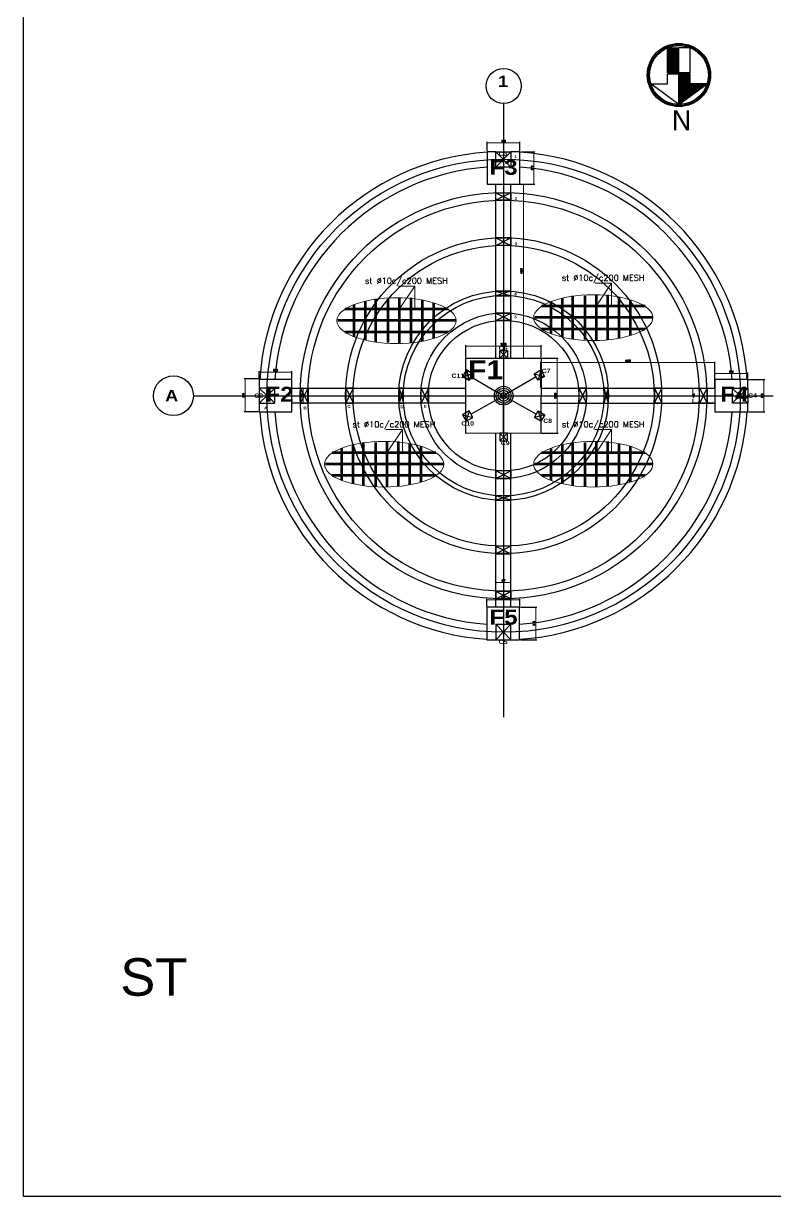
# Model space of a CAD drawing. Header units: millimetres. Extents: x -73920 to 111210, y -48963 to 87920.
# Drawn here: x 52280 to 72261, y -12330 to 18900 of the extents above; entities that cross this region are included whole.
import ezdxf

# ---------------------------------------------------------------- set-up
doc = ezdxf.new("R2010")
doc.units = ezdxf.units.MM
doc.header["$LTSCALE"] = 100
doc.header["$MEASUREMENT"] = 0
doc.linetypes.add('DOT2', pattern=[0.125, 0, -0.125])
doc.layers.add('HACTH', color=8, linetype='Continuous', lineweight=9)
doc.layers.add('TOP', color=4, linetype='Continuous', lineweight=53)
for name, color, linetype in [('PLANTA', 7, 'Continuous'), ('TEX', 4, 'Continuous'), ('WALL', 7, 'Continuous'), ('water', 150, 'DOT2')]:
    doc.layers.add(name, color=color, linetype=linetype)
doc.styles.add('50', font='arial.ttf', dxfattribs={"height": 150})
doc.styles.add('ARIAL', font='')
doc.styles.add('DIM', font='romanc.shx')
doc.styles.add('DIM25', font='simplex.shx', dxfattribs={"width": 0.85, "height": 50})
doc.styles.add('GOTHICE', font='Gothice')
doc.styles.get('ARIAL').set_extended_font_data('Arial Black')
doc.dimstyles.new('DIM25', dxfattribs={"dimtxt": 500, "dimasz": 1, "dimexe": 25, "dimexo": 20, "dimgap": 25, "dimtad": 1, "dimdec": 0, "dimzin": 0, "dimdsep": 46, "dimtxsty": 'DIM25', "dimblk": 'Tick', "dimcen": 0.09, "dimdle": 25, "dimclrd": 256, "dimclre": 256, "dimclrt": 1, "dimadec": 0, "dimazin": 0, "dimtfac": 1, "dimtdec": 0, "dimtix": 1, "dimtmove": 2, "dimatfit": 3, "dimldrblk": 'Tick', "dimfxl": 1, "dimtolj": 1, "dimtzin": 0, "dimlwd": 5, "dimarcsym": 0})

# ---------------------------------------------------------------- blocks, each defined once
blk = doc.blocks.new('Tick')
at = {"const_width": 4}
blk.add_lwpolyline([(-7, -7), (7, 7)], dxfattribs=at)
blk = doc.blocks.new('*D543')
at = {"layer": 'DEFPOINTS', "color": 0, "linetype": 'ByBlock', "lineweight": 25, "transparency": 16777216}
for p in [(65249, 14621), (65249, 9989), (65579, 9989)]:
    blk.add_point(p, dxfattribs=at)
at = {"layer": 'water', "linetype": 'ByBlock', "lineweight": -2, "transparency": 16777216}
for p, q in [((65269, 14621), (65604, 14621)), ((65269, 9989), (65604, 9989))]:
    blk.add_line(p, q, dxfattribs=at)
at = {"layer": 'water', "linetype": 'ByBlock', "lineweight": 5, "transparency": 16777216}
blk.add_line((65579, 14620), (65579, 9990), dxfattribs=at)
for p, rotation in [((65579, 14621), 90), ((65579, 9989), 270)]:
    blk.add_blockref('Tick', p, dxfattribs=dict(at, rotation=rotation))
at = {"layer": 'water', "color": 1, "linetype": 'ByBlock', "lineweight": 25, "transparency": 16777216, "insert": (65529, 12305), "char_height": 50, "attachment_point": 5, "rotation": 90, "style": 'DIM25'}
blk.add_mtext('\\A1;4632', dxfattribs=at)
blk = doc.blocks.new('*D544')
at = {"layer": 'DEFPOINTS', "color": 0, "linetype": 'ByBlock', "lineweight": 25, "transparency": 16777216}
for p in [(70677, 9870), (66046, 9190), (70677, 9190)]:
    blk.add_point(p, dxfattribs=at)
at = {"layer": 'water', "linetype": 'ByBlock', "lineweight": -2, "transparency": 16777216}
for p, q in [((66046, 9210), (66046, 9895)), ((70677, 9210), (70677, 9895))]:
    blk.add_line(p, q, dxfattribs=at)
at = {"layer": 'water', "linetype": 'ByBlock', "lineweight": 5, "transparency": 16777216}
blk.add_line((66047, 9870), (70676, 9870), dxfattribs=at)
at = {"layer": 'water', "linetype": 'ByBlock', "lineweight": 5, "transparency": 16777216, "rotation": 180}
blk.add_blockref('Tick', (66046, 9870), dxfattribs=at)
at = {"layer": 'water', "linetype": 'ByBlock', "lineweight": 5, "transparency": 16777216}
blk.add_blockref('Tick', (70677, 9870), dxfattribs=at)
at = {"layer": 'water', "color": 1, "linetype": 'ByBlock', "lineweight": 25, "transparency": 16777216, "insert": (68361, 9920), "char_height": 50, "attachment_point": 5, "style": 'DIM25'}
blk.add_mtext('\\A1;4630', dxfattribs=at)
blk = doc.blocks.new('*D545')
at = {"layer": 'DEFPOINTS', "color": 0, "linetype": 'ByBlock', "lineweight": 25, "transparency": 16777216}
for p in [(66049, 9989), (66043, 7989), (66479, 7989)]:
    blk.add_point(p, dxfattribs=at)
at = {"layer": 'water', "linetype": 'ByBlock', "lineweight": -2, "transparency": 16777216}
for p, q in [((66069, 9989), (66504, 9989)), ((66063, 7989), (66504, 7989))]:
    blk.add_line(p, q, dxfattribs=at)
at = {"layer": 'water', "linetype": 'ByBlock', "lineweight": 5, "transparency": 16777216}
blk.add_line((66479, 9988), (66479, 7990), dxfattribs=at)
for p, rotation in [((66479, 9989), 90), ((66479, 7989), 270)]:
    blk.add_blockref('Tick', p, dxfattribs=dict(at, rotation=rotation))
at = {"layer": 'water', "color": 1, "linetype": 'ByBlock', "lineweight": 25, "transparency": 16777216, "insert": (66429, 8989), "char_height": 50, "attachment_point": 5, "rotation": 90, "style": 'DIM25'}
blk.add_mtext('\\A1;2000', dxfattribs=at)
blk = doc.blocks.new('*D546')
at = {"layer": 'DEFPOINTS', "color": 0, "linetype": 'ByBlock', "lineweight": 25, "transparency": 16777216}
for p in [(70677, 9423), (71547, 9580), (71547, 9423)]:
    blk.add_point(p, dxfattribs=at)
at = {"layer": 'water', "linetype": 'ByBlock', "lineweight": -2, "transparency": 16777216}
for p, q in [((70677, 9443), (70677, 9605)), ((71547, 9443), (71547, 9605))]:
    blk.add_line(p, q, dxfattribs=at)
at = {"layer": 'water', "linetype": 'ByBlock', "lineweight": 5, "transparency": 16777216}
blk.add_line((70678, 9580), (71546, 9580), dxfattribs=at)
at = {"layer": 'water', "linetype": 'ByBlock', "lineweight": 5, "transparency": 16777216, "rotation": 180}
blk.add_blockref('Tick', (70677, 9580), dxfattribs=at)
at = {"layer": 'water', "linetype": 'ByBlock', "lineweight": 5, "transparency": 16777216}
blk.add_blockref('Tick', (71547, 9580), dxfattribs=at)
at = {"layer": 'water', "color": 1, "linetype": 'ByBlock', "lineweight": 25, "transparency": 16777216, "insert": (71112, 9630), "char_height": 50, "attachment_point": 5, "style": 'DIM25'}
blk.add_mtext('\\A1;870', dxfattribs=at)
blk = doc.blocks.new('*D547')
at = {"layer": 'DEFPOINTS', "color": 0, "linetype": 'ByBlock', "lineweight": 25, "transparency": 16777216}
for p in [(71532, 9423), (71547, 8558), (71979, 8558)]:
    blk.add_point(p, dxfattribs=at)
at = {"layer": 'water', "linetype": 'ByBlock', "lineweight": -2, "transparency": 16777216}
for p, q in [((71552, 9423), (72004, 9423)), ((71567, 8558), (72004, 8558))]:
    blk.add_line(p, q, dxfattribs=at)
at = {"layer": 'water', "linetype": 'ByBlock', "lineweight": 5, "transparency": 16777216}
blk.add_line((71979, 9422), (71979, 8559), dxfattribs=at)
for p, rotation in [((71979, 9423), 90), ((71979, 8558), 270)]:
    blk.add_blockref('Tick', p, dxfattribs=dict(at, rotation=rotation))
at = {"layer": 'water', "color": 1, "linetype": 'ByBlock', "lineweight": 25, "transparency": 16777216, "insert": (71929, 8990), "char_height": 50, "attachment_point": 5, "rotation": 90, "style": 'DIM25'}
blk.add_mtext('\\A1;870', dxfattribs=at)
blk = doc.blocks.new('*D548')
at = {"layer": 'DEFPOINTS', "color": 0, "linetype": 'ByBlock', "lineweight": 25, "transparency": 16777216}
for p in [(58551, 9423), (59421, 9620), (59421, 9423)]:
    blk.add_point(p, dxfattribs=at)
at = {"layer": 'water', "linetype": 'ByBlock', "lineweight": -2, "transparency": 16777216}
for p, q in [((58551, 9443), (58551, 9645)), ((59421, 9443), (59421, 9645))]:
    blk.add_line(p, q, dxfattribs=at)
at = {"layer": 'water', "linetype": 'ByBlock', "lineweight": 5, "transparency": 16777216}
blk.add_line((58552, 9620), (59420, 9620), dxfattribs=at)
at = {"layer": 'water', "linetype": 'ByBlock', "lineweight": 5, "transparency": 16777216, "rotation": 180}
blk.add_blockref('Tick', (58551, 9620), dxfattribs=at)
at = {"layer": 'water', "linetype": 'ByBlock', "lineweight": 5, "transparency": 16777216}
blk.add_blockref('Tick', (59421, 9620), dxfattribs=at)
at = {"layer": 'water', "color": 1, "linetype": 'ByBlock', "lineweight": 25, "transparency": 16777216, "insert": (58986, 9670), "char_height": 50, "attachment_point": 5, "style": 'DIM25'}
blk.add_mtext('\\A1;870', dxfattribs=at)
blk = doc.blocks.new('*D549')
at = {"layer": 'DEFPOINTS', "color": 0, "linetype": 'ByBlock', "lineweight": 25, "transparency": 16777216}
for p in [(58551, 9443), (58179, 8558), (58551, 8558)]:
    blk.add_point(p, dxfattribs=at)
at = {"layer": 'water', "linetype": 'ByBlock', "lineweight": -2, "transparency": 16777216}
for p, q in [((58531, 9443), (58154, 9443)), ((58531, 8558), (58154, 8558))]:
    blk.add_line(p, q, dxfattribs=at)
at = {"layer": 'water', "linetype": 'ByBlock', "lineweight": 5, "transparency": 16777216}
blk.add_line((58179, 9442), (58179, 8559), dxfattribs=at)
for p, rotation in [((58179, 9443), 90), ((58179, 8558), 270)]:
    blk.add_blockref('Tick', p, dxfattribs=dict(at, rotation=rotation))
at = {"layer": 'water', "color": 1, "linetype": 'ByBlock', "lineweight": 25, "transparency": 16777216, "insert": (58129, 9000), "char_height": 50, "attachment_point": 5, "rotation": 90, "style": 'DIM25'}
blk.add_mtext('\\A1;870', dxfattribs=at)
blk = doc.blocks.new('*D550')
at = {"layer": 'DEFPOINTS', "color": 0, "linetype": 'ByBlock', "lineweight": 25, "transparency": 16777216}
for p in [(65481, 3560), (64611, 3360), (65481, 3360)]:
    blk.add_point(p, dxfattribs=at)
at = {"layer": 'water', "linetype": 'ByBlock', "lineweight": -2, "transparency": 16777216}
for p, q in [((64611, 3380), (64611, 3585)), ((65481, 3380), (65481, 3585))]:
    blk.add_line(p, q, dxfattribs=at)
at = {"layer": 'water', "linetype": 'ByBlock', "lineweight": 5, "transparency": 16777216}
blk.add_line((64612, 3560), (65480, 3560), dxfattribs=at)
at = {"layer": 'water', "linetype": 'ByBlock', "lineweight": 5, "transparency": 16777216, "rotation": 180}
blk.add_blockref('Tick', (64611, 3560), dxfattribs=at)
at = {"layer": 'water', "linetype": 'ByBlock', "lineweight": 5, "transparency": 16777216}
blk.add_blockref('Tick', (65481, 3560), dxfattribs=at)
at = {"layer": 'water', "color": 1, "linetype": 'ByBlock', "lineweight": 25, "transparency": 16777216, "insert": (65046, 3610), "char_height": 50, "attachment_point": 5, "style": 'DIM25'}
blk.add_mtext('\\A1;870', dxfattribs=at)
blk = doc.blocks.new('*D551')
at = {"layer": 'DEFPOINTS', "color": 0, "linetype": 'ByBlock', "lineweight": 25, "transparency": 16777216}
for p in [(65481, 3360), (65481, 2495), (65909, 2495)]:
    blk.add_point(p, dxfattribs=at)
at = {"layer": 'water', "linetype": 'ByBlock', "lineweight": -2, "transparency": 16777216}
for p, q in [((65501, 3360), (65934, 3360)), ((65501, 2495), (65934, 2495))]:
    blk.add_line(p, q, dxfattribs=at)
at = {"layer": 'water', "linetype": 'ByBlock', "lineweight": 5, "transparency": 16777216}
blk.add_line((65909, 3359), (65909, 2496), dxfattribs=at)
for p, rotation in [((65909, 3360), 90), ((65909, 2495), 270)]:
    blk.add_blockref('Tick', p, dxfattribs=dict(at, rotation=rotation))
at = {"layer": 'water', "color": 1, "linetype": 'ByBlock', "lineweight": 25, "transparency": 16777216, "insert": (65859, 2928), "char_height": 50, "attachment_point": 5, "rotation": 90, "style": 'DIM25'}
blk.add_mtext('\\A1;870', dxfattribs=at)
blk = doc.blocks.new('*D552')
at = {"layer": 'DEFPOINTS', "color": 0, "linetype": 'ByBlock', "lineweight": 25, "transparency": 16777216}
for p in [(66049, 10310), (64049, 9989), (66049, 9989)]:
    blk.add_point(p, dxfattribs=at)
at = {"layer": 'water', "linetype": 'ByBlock', "lineweight": -2, "transparency": 16777216}
for p, q in [((64049, 10009), (64049, 10335)), ((66049, 10009), (66049, 10335))]:
    blk.add_line(p, q, dxfattribs=at)
at = {"layer": 'water', "linetype": 'ByBlock', "lineweight": 5, "transparency": 16777216}
blk.add_line((64050, 10310), (66048, 10310), dxfattribs=at)
at = {"layer": 'water', "linetype": 'ByBlock', "lineweight": 5, "transparency": 16777216, "rotation": 180}
blk.add_blockref('Tick', (64049, 10310), dxfattribs=at)
at = {"layer": 'water', "linetype": 'ByBlock', "lineweight": 5, "transparency": 16777216}
blk.add_blockref('Tick', (66049, 10310), dxfattribs=at)
at = {"layer": 'water', "color": 1, "linetype": 'ByBlock', "lineweight": 25, "transparency": 16777216, "insert": (65049, 10360), "char_height": 50, "attachment_point": 5, "style": 'DIM25'}
blk.add_mtext('\\A1;2000', dxfattribs=at)
blk = doc.blocks.new('*D553')
at = {"layer": 'DEFPOINTS', "color": 0, "linetype": 'ByBlock', "lineweight": 25, "transparency": 16777216}
for p in [(59719, 9190), (59719, 8790), (59719, 8790)]:
    blk.add_point(p, dxfattribs=at)
at = {"layer": 'water', "linetype": 'ByBlock', "lineweight": -2, "transparency": 16777216}
for p, q in [((59699, 9190), (59694, 9190)), ((59699, 8790), (59694, 8790))]:
    blk.add_line(p, q, dxfattribs=at)
at = {"layer": 'water', "linetype": 'ByBlock', "lineweight": 5, "transparency": 16777216}
blk.add_line((59719, 9189), (59719, 8791), dxfattribs=at)
for p, rotation in [((59719, 9190), 90), ((59719, 8790), 270)]:
    blk.add_blockref('Tick', p, dxfattribs=dict(at, rotation=rotation))
at = {"layer": 'water', "color": 1, "linetype": 'ByBlock', "lineweight": 25, "transparency": 16777216, "insert": (59669, 8990), "char_height": 50, "attachment_point": 5, "rotation": 90, "style": 'DIM25'}
blk.add_mtext('\\A1;400', dxfattribs=at)
blk = doc.blocks.new('*D554')
at = {"layer": 'DEFPOINTS', "color": 0, "linetype": 'ByBlock', "lineweight": 25, "transparency": 16777216}
for p in [(64842, 4013), (65249, 4020), (65249, 4020)]:
    blk.add_point(p, dxfattribs=at)
at = {"layer": 'water', "linetype": 'ByBlock', "lineweight": -2, "transparency": 16777216}
for p, q in [((64842, 4033), (64842, 4045)), ((65249, 4040), (65249, 4045))]:
    blk.add_line(p, q, dxfattribs=at)
at = {"layer": 'water', "linetype": 'ByBlock', "lineweight": 5, "transparency": 16777216}
blk.add_line((64843, 4020), (65248, 4020), dxfattribs=at)
at = {"layer": 'water', "linetype": 'ByBlock', "lineweight": 5, "transparency": 16777216, "rotation": 180}
blk.add_blockref('Tick', (64842, 4020), dxfattribs=at)
at = {"layer": 'water', "linetype": 'ByBlock', "lineweight": 5, "transparency": 16777216}
blk.add_blockref('Tick', (65249, 4020), dxfattribs=at)
at = {"layer": 'water', "color": 1, "linetype": 'ByBlock', "lineweight": 25, "transparency": 16777216, "insert": (65045, 4070), "char_height": 50, "attachment_point": 5, "style": 'DIM25'}
blk.add_mtext('\\A1;407', dxfattribs=at)
blk = doc.blocks.new('*D555')
at = {"layer": 'DEFPOINTS', "color": 0, "linetype": 'ByBlock', "lineweight": 25, "transparency": 16777216}
for p in [(70089, 9190), (70089, 8790), (70677, 8790)]:
    blk.add_point(p, dxfattribs=at)
at = {"layer": 'water', "linetype": 'ByBlock', "lineweight": -2, "transparency": 16777216}
for p, q in [((70069, 9190), (70064, 9190)), ((70657, 8790), (70064, 8790))]:
    blk.add_line(p, q, dxfattribs=at)
at = {"layer": 'water', "linetype": 'ByBlock', "lineweight": 5, "transparency": 16777216}
for p, q in [((70089, 9189), (70089, 9070)), ((70089, 8791), (70089, 8910))]:
    blk.add_line(p, q, dxfattribs=at)
for p, rotation in [((70089, 9190), 90), ((70089, 8790), 270)]:
    blk.add_blockref('Tick', p, dxfattribs=dict(at, rotation=rotation))
at = {"layer": 'water', "color": 1, "linetype": 'ByBlock', "lineweight": 25, "transparency": 16777216, "insert": (70107, 8990), "char_height": 50, "attachment_point": 5, "rotation": 90, "style": 'DIM25'}
blk.add_mtext('\\A1;400', dxfattribs=at)
blk = doc.blocks.new('*D556')
at = {"layer": 'DEFPOINTS', "color": 0, "linetype": 'ByBlock', "lineweight": 25, "transparency": 16777216}
for p in [(65489, 15720), (64619, 15486), (65489, 15486)]:
    blk.add_point(p, dxfattribs=at)
at = {"layer": 'water', "linetype": 'ByBlock', "lineweight": -2, "transparency": 16777216}
for p, q in [((64619, 15506), (64619, 15745)), ((65489, 15506), (65489, 15745))]:
    blk.add_line(p, q, dxfattribs=at)
at = {"layer": 'water', "linetype": 'ByBlock', "lineweight": 5, "transparency": 16777216}
blk.add_line((64620, 15720), (65488, 15720), dxfattribs=at)
at = {"layer": 'water', "linetype": 'ByBlock', "lineweight": 5, "transparency": 16777216, "rotation": 180}
blk.add_blockref('Tick', (64619, 15720), dxfattribs=at)
at = {"layer": 'water', "linetype": 'ByBlock', "lineweight": 5, "transparency": 16777216}
blk.add_blockref('Tick', (65489, 15720), dxfattribs=at)
at = {"layer": 'water', "color": 1, "linetype": 'ByBlock', "lineweight": 25, "transparency": 16777216, "insert": (65054, 15770), "char_height": 50, "attachment_point": 5, "style": 'DIM25'}
blk.add_mtext('\\A1;870', dxfattribs=at)
blk = doc.blocks.new('*D570')
at = {"layer": 'DEFPOINTS', "color": 0, "linetype": 'ByBlock', "lineweight": 25, "transparency": 16777216}
for p in [(65489, 15486), (65489, 14621), (65859, 14621)]:
    blk.add_point(p, dxfattribs=at)
at = {"layer": 'water', "linetype": 'ByBlock', "lineweight": -2, "transparency": 16777216}
for p, q in [((65509, 15486), (65884, 15486)), ((65509, 14621), (65884, 14621))]:
    blk.add_line(p, q, dxfattribs=at)
at = {"layer": 'water', "linetype": 'ByBlock', "lineweight": 5, "transparency": 16777216}
blk.add_line((65859, 15485), (65859, 14622), dxfattribs=at)
for p, rotation in [((65859, 15486), 90), ((65859, 14621), 270)]:
    blk.add_blockref('Tick', p, dxfattribs=dict(at, rotation=rotation))
at = {"layer": 'water', "color": 1, "linetype": 'ByBlock', "lineweight": 25, "transparency": 16777216, "insert": (65809, 15054), "char_height": 50, "attachment_point": 5, "rotation": 90, "style": 'DIM25'}
blk.add_mtext('\\A1;870', dxfattribs=at)
blk = doc.blocks.new('*X324')
at = {"color": 0}
for p, q in [((9.46, 19.88), (10.89, 19.88)), ((9.46, 19.75), (10.89, 19.75)), ((9.46, 19.62), (10.89, 19.62)), ((9.46, 19.5), (10.89, 19.5)), ((9.46, 19.38), (10.89, 19.38)), ((9.46, 19.25), (10.89, 19.25)), ((9.46, 19.12), (10.89, 19.12)), ((9.46, 19), (10.89, 19)), ((9.46, 18.88), (10.89, 18.88)), ((9.46, 18.75), (10.89, 18.75)), ((9.46, 18.62), (10.89, 18.62)), ((9.46, 18.5), (10.89, 18.5)), ((9.46, 18.38), (10.89, 18.38)), ((9.46, 18.25), (10.89, 18.25)), ((9.46, 18.12), (10.89, 18.12)), ((9.46, 18), (10.89, 18)), ((9.46, 17.88), (10.89, 17.88)), ((9.46, 17.75), (10.89, 17.75)), ((9.46, 17.62), (10.89, 17.62)), ((9.46, 17.5), (10.89, 17.5)), ((9.46, 17.38), (10.89, 17.38)), ((9.46, 17.25), (10.89, 17.25)), ((9.46, 17.12), (10.89, 17.12)), ((9.46, 17), (10.89, 17)), ((9.46, 16.88), (10.89, 16.88))]:
    blk.add_line(p, q, dxfattribs=at)
blk = doc.blocks.new('*X323')
at = {"color": 0}
for p, q in [((27.19, 22.38), (28.96, 22.38)), ((27.36, 22.5), (28.96, 22.5)), ((27.53, 22.62), (28.96, 22.62)), ((27.7, 22.75), (28.96, 22.75)), ((27.87, 22.88), (28.96, 22.88)), ((28.04, 23), (28.96, 23)), ((28.22, 23.12), (28.96, 23.12)), ((28.39, 23.25), (28.96, 23.25)), ((28.56, 23.38), (28.96, 23.38)), ((28.73, 23.5), (28.96, 23.5)), ((28.9, 23.62), (28.96, 23.62)), ((25.48, 21.12), (28.96, 21.12)), ((25.65, 21.25), (28.96, 21.25)), ((25.82, 21.38), (28.96, 21.38)), ((25.99, 21.5), (28.96, 21.5)), ((26.16, 21.62), (28.96, 21.62)), ((26.33, 21.75), (28.96, 21.75)), ((26.5, 21.88), (28.96, 21.88)), ((26.68, 22), (28.96, 22)), ((26.85, 22.12), (28.96, 22.12)), ((27.02, 22.25), (28.96, 22.25)), ((27.53, 21), (28.96, 21)), ((27.53, 20.88), (28.96, 20.88)), ((27.53, 20.75), (28.96, 20.75)), ((27.53, 20.62), (28.96, 20.62)), ((27.53, 20.5), (28.96, 20.5)), ((27.53, 20.38), (28.96, 20.38)), ((27.53, 20.25), (28.96, 20.25)), ((27.53, 20.12), (28.96, 20.12)), ((27.53, 20), (28.96, 20)), ((27.53, 19.88), (28.96, 19.88))]:
    blk.add_line(p, q, dxfattribs=at)
blk = doc.blocks.new('NORTE')
at = {"layer": 'PLANTA'}
for p, q in [((0, 3.73), (-3.55, 1.13)), ((0, 3.73), (0, -0.12)), ((0, 3.73), (3.55, 1.13)), ((-3.55, 1.13), (-1.43, 1.13)), ((-1.43, 1.13), (-1.43, -0.12)), ((1.43, 1.13), (1.43, -0.12)), ((3.55, 1.13), (1.43, 1.13)), ((-1.43, -0.12), (1.43, -0.12)), ((-1.43, -0.26), (1.43, -0.26)), ((-1.43, -0.26), (-1.43, -3.45)), ((0, -0.26), (0, -3.45)), ((1.43, -0.26), (1.43, -3.45)), ((-1.43, -3.45), (0, -3.45)), ((1.43, -3.45), (0, -3.45))]:
    blk.add_line(p, q, dxfattribs=at)
at = {"layer": 'PLANTA', "color": 2}
for radius in [4, 3.73]:
    blk.add_circle((0, 0), radius, dxfattribs=at)
at = {"layer": 'PLANTA', "color": 5}
blk.add_circle((0, 0), 3.86, dxfattribs=at)
at = {"layer": 'PLANTA', "color": 1}
for name, p in [('*X323', (-28.96, -19.94)), ('*X324', (-9.46, -20.23))]:
    blk.add_blockref(name, p, dxfattribs=at)
at = {"layer": 'PLANTA', "color": 6, "style": 'GOTHICE'}
blk.add_text('N', height=2.5, dxfattribs=at).set_placement((-1.53, 4.48))

msp = doc.modelspace()

# ---------------------------------------------------------------- linework, layer by layer
at = {"layer": 'HACTH', "linetype": 'Continuous', "lineweight": 0}
for p, q in [((62689.86583326, 11909.16410191), (62279.11641718, 11290)), ((67925.80300633, 11989.16410191), (67515.05359026, 11370)), ((62359.86583326, 8087.34437516), (61949.11641718, 7468.18027325)), ((67925.80300633, 8087.34437516), (67515.05359026, 7468.18027325))]:
    msp.add_line(p, q, dxfattribs=at)
at = {"layer": 'HACTH', "linetype": 'Continuous', "lineweight": 0, "flags": 128}
for points in [[(62689.86583326, 11290), (62689.86583326, 11909.16410191), (62246.96348917, 11909.16410191)], [(67925.80300633, 11370), (67925.80300633, 11989.16410191), (67482.90066224, 11989.16410191)], [(62359.86583326, 7468.18027325), (62359.86583326, 8087.34437516), (61916.96348917, 8087.34437516)], [(67925.80300633, 7468.18027325), (67925.80300633, 8087.34437516), (67482.90066224, 8087.34437516)]]:
    msp.add_lwpolyline(points, dxfattribs=at)
at = {"layer": 'TOP'}
for p, q in [((61645.8762766, 11568.62989488), (61645.87627657, 10417.76389643)), ((61976.97810105, 11568.62989487), (61976.97810101, 10407.09347286)), ((62279.11641719, 11592.13831614), (62279.11641716, 10383.58505157)), ((62581.25473333, 11592.13831614), (62581.2547333, 10396.39557831)), ((66608.63864183, 11586.61177488), (66608.6386418, 10549.11159285)), ((66881.81344968, 11648.62989488), (66881.81344964, 10497.76389643)), ((67212.91527412, 11648.62989487), (67212.91527409, 10487.09347286)), ((67515.05359026, 11672.13831614), (67515.05359023, 10463.58505157)), ((67817.19190641, 11672.13831614), (67817.19190637, 10476.39557831)), ((68119.33022255, 11618.0792445), (68119.33022252, 10517.64412321)), ((63580.81182319, 11290), (60826.35185308, 11290)), ((61070.56315262, 11414.0583737), (61070.56315259, 10561.66499403)), ((61372.70146876, 11506.61177488), (61372.70146873, 10469.11159285)), ((62883.39304948, 11538.0792445), (62883.39304944, 10437.64412321)), ((63185.53136561, 11466.12563649), (63185.53136559, 10509.59773122)), ((68816.74899627, 11370), (66062.28902615, 11370)), ((66306.50032569, 11494.0583737), (66306.50032566, 10641.66499403)), ((68421.46853869, 11546.12563649), (68421.46853866, 10589.59773122)), ((63789.80799789, 10987.86168386), (60644.39432392, 10987.86168386)), ((69025.74517096, 11067.86168386), (65880.33149699, 11067.86168386)), ((63580.8118232, 10685.72336771), (60826.35185308, 10685.72336772)), ((68816.74899627, 10765.72336771), (66062.28902615, 10765.72336772)), ((60740.56315262, 7592.23864695), (60740.56315259, 6739.84526728)), ((61042.70146876, 7684.79204812), (61042.70146873, 6647.2918661)), ((61315.8762766, 7746.81016813), (61315.87627657, 6595.94416968)), ((61646.97810105, 7746.81016812), (61646.97810101, 6585.27374611)), ((61949.11641719, 7770.31858939), (61949.11641716, 6561.76532482)), ((62251.25473333, 7770.31858939), (62251.2547333, 6574.57585156)), ((62553.39304948, 7716.25951775), (62553.39304944, 6615.82439646)), ((62855.53136561, 7644.30590973), (62855.53136559, 6687.77800447)), ((66306.50032569, 7592.23864695), (66306.50032566, 6739.84526728)), ((66608.63864183, 7684.79204812), (66608.6386418, 6647.2918661)), ((66881.81344967, 7746.81016813), (66881.81344964, 6595.94416968)), ((67212.91527412, 7746.81016812), (67212.91527409, 6585.27374611)), ((67515.05359026, 7770.31858939), (67515.05359023, 6561.76532482)), ((67817.19190641, 7770.31858939), (67817.19190637, 6574.57585156)), ((68119.33022255, 7716.25951775), (68119.33022251, 6615.82439646)), ((68421.46853869, 7644.30590973), (68421.46853866, 6687.77800447)), ((63250.81182319, 7468.18027325), (60496.35185308, 7468.18027325)), ((68816.74899627, 7468.18027325), (66062.28902615, 7468.18027325)), ((63459.80799789, 7166.04195711), (60314.39432392, 7166.04195711)), ((69025.74517096, 7166.04195711), (65880.33149699, 7166.04195711)), ((63250.8118232, 6863.90364096), (60496.35185308, 6863.90364096)), ((68816.74899627, 6863.90364096), (66062.28902615, 6863.90364096))]:
    msp.add_line(p, q, dxfattribs=at)
at = {"layer": 'WALL', "lineweight": 18}
for centre in [(62203.58183814, 10987.86168386), (67439.51901121, 11067.86168386), (61873.58183814, 7166.04195711), (67439.51901121, 7166.04195711)]:
    msp.add_ellipse(centre, major_axis=(1586.22615975, 0), ratio=0.3839170356, start_param=-1.5707963268, end_param=4.7123889804, dxfattribs=at)
at = {"layer": 'water', "color": 1, "linetype": 'ByBlock', "lineweight": 25}
for p, q in [((65054.11641718, 16770), (65054.11641718, 430)), ((64848.74933312, 15486.2290818), (65248.74921245, 15074.76754345)), ((64848.74933312, 15075.12065312), (65248.74921245, 15486.2290818)), ((64848.74933312, 15075.12065312), (64848.74933312, 15486.2290818)), ((64848.74933312, 15486.2290818), (65248.74921245, 15486.2290818)), ((65248.74921245, 15486.2290818), (65248.74921245, 15074.76754345)), ((65248.74921245, 15074.76754345), (64848.74933312, 15075.12065312)), ((65248.74921245, 14393.81744111), (64848.74933312, 14192.94442399)), ((64848.74933312, 14192.94442399), (64848.74933312, 14393.10059122)), ((64848.74933312, 14393.10059122), (65247.32174413, 14393.10059122)), ((64848.74933312, 14192.94442399), (64848.74933312, 14393.10059122)), ((64848.74933312, 14393.10059122), (65248.74921245, 14193.68883092)), ((65247.32174413, 14393.10059122), (65248.74921245, 14193.68883092)), ((65248.74921245, 14193.68883092), (64848.74933312, 14192.94442399)), ((64848.74933312, 12991.67519868), (65248.74921245, 13192.85794538)), ((65248.74921245, 13192.85794538), (64848.74933312, 13191.93613784)), ((64848.74933312, 13191.93613784), (65248.74921245, 12992.64309134)), ((64848.74933312, 12992.64309134), (64848.74933312, 13191.93613784)), ((65248.74921245, 13192.85794538), (65248.74921245, 12992.64309134)), ((65248.74921245, 12992.64309134), (64848.74933312, 12992.64309134)), ((64848.74933312, 11772.08860794), (65248.74921245, 11772.08860794)), ((65248.74921245, 11772.08860794), (64848.74933312, 11651.74734547)), ((65248.74921245, 11772.08860794), (64848.74933312, 11772.08860794)), ((64848.74933312, 11772.08860794), (65248.74921245, 11652.55381269)), ((64848.74933312, 11651.74734547), (64848.74933312, 11772.08860794)), ((65248.74921245, 11652.55381269), (64848.74933312, 11651.74734547)), ((64848.74933312, 11651.74734547), (65248.74921245, 11651.74734547)), ((65248.74921245, 11651.74734547), (65248.74921245, 11772.08860794)), ((64848.74933312, 11187.1963188), (65248.74921245, 11187.1963188)), ((64848.74933312, 10988.13687314), (65248.74921245, 11187.1963188)), ((65248.74921245, 11187.1963188), (64848.74933312, 11187.1963188)), ((64848.74933312, 11187.1963188), (65248.74921245, 10988.13687314)), ((65248.74921245, 10988.13687314), (64848.74933312, 10988.13687314)), ((65248.74921245, 11187.1963188), (65248.74921245, 10988.13687314)), ((64952.81214879, 10189.02346968), (65152.81203046, 10189.24103281)), ((64953.02971191, 9989.02358802), (64952.81214879, 10189.02346968)), ((64952.81214879, 10189.02346968), (65153.02959358, 9989.24115114)), ((64953.02971191, 9989.02358802), (65152.81203046, 10189.24103281)), ((64954.11641718, 10189.13296068), (65154.11641718, 10189.13296068)), ((65152.81203046, 10189.24103281), (65153.02959358, 9989.24115114)), ((65153.02959358, 9989.24115114), (64953.02971191, 9989.02358802)), ((64954.11641718, 9989.13296068), (65054.11641718, 9989.13296068)), ((65053.02965274, 9989.13236958), (65054.11641718, 8990.09926857)), ((65054.11641718, 9989.13296068), (65154.11641718, 9989.13296068)), ((65054.11641718, 9989.13296068), (65054.11641718, 8990.09926857)), ((63965.72277981, 9503.01357422), (64065.7227798, 9676.21865498)), ((63965.72277981, 9503.01357422), (64238.92786056, 9576.21865499)), ((64138.92786057, 9403.01357423), (63965.72277981, 9503.01357422)), ((64065.72277982, 9676.21865501), (63965.72277982, 9503.01357425)), ((64238.92786058, 9576.21865501), (63965.72277982, 9503.01357425)), ((63965.72277982, 9503.01357425), (64138.92786058, 9403.01357425)), ((64065.7227798, 9676.21865498), (64238.92786056, 9576.21865499)), ((64138.92786057, 9403.01357423), (64065.7227798, 9676.21865498)), ((64238.92786058, 9576.21865501), (64065.72277982, 9676.21865501)), ((64065.72277982, 9676.21865501), (64138.92786058, 9403.01357425)), ((64238.92786056, 9576.21865499), (64138.92786057, 9403.01357423)), ((64138.92786058, 9403.01357425), (64238.92786058, 9576.21865501)), ((64188.92786056, 9489.61611461), (65054.11641718, 8990.09926857)), ((64188.92786058, 9489.61611463), (65054.11641718, 8990.09926857)), ((65919.30497378, 9489.61611463), (65054.11641718, 8990.09926857)), ((65869.30497378, 9576.21865501), (66042.51005454, 9676.21865501)), ((65969.30497378, 9403.01357425), (65869.30497378, 9576.21865501)), ((65869.30497378, 9576.21865501), (66142.51005454, 9503.01357425)), ((66042.51005454, 9676.21865501), (65969.30497378, 9403.01357425)), ((66142.51005454, 9503.01357425), (65969.30497378, 9403.01357425)), ((66042.51005454, 9676.21865501), (66142.51005454, 9503.01357425)), ((58550.81767508, 9190.09926855), (58963.72419442, 8790.09926855)), ((58963.72419442, 9190.09926855), (58550.81767508, 8790.09926855)), ((58963.72419442, 9190.09926855), (58550.81767508, 9190.09926855)), ((58550.81767508, 9190.09926855), (58550.81767508, 8790.09926855)), ((58963.72419442, 8790.09926855), (58963.72419442, 9190.09926855)), ((59651.80429004, 8790.09926855), (59852.18391635, 9190.09926855)), ((59851.94189951, 9183.79911582), (59651.80429004, 9183.79911582)), ((59651.80429004, 9183.79911582), (59851.94189951, 8790.09926855)), ((59652.03734774, 9190.09926855), (59652.03734774, 8783.79911582)), ((59852.18391635, 9190.09926855), (59851.94189951, 8790.09926855)), ((59851.94189951, 8790.09926855), (59851.94189951, 9183.79911582)), ((61053.37346173, 9190.09926855), (60852.82852983, 8790.09926855)), ((60853.12856764, 9190.09926855), (60853.12856764, 8783.79028019)), ((61053.37346173, 9190.09926855), (60853.12856764, 9190.09926855)), ((60853.12856764, 9190.09926855), (61057.92419949, 8790.09926855)), ((61053.05842382, 8790.09926855), (61053.37346173, 9190.09926855)), ((61057.92419949, 8790.09926855), (61053.37346173, 9190.09926855)), ((62392.05967014, 9190.09926859), (62271.73608308, 9190.09926855)), ((62271.73608308, 9190.09926855), (62271.73608309, 8790.09926855)), ((62271.73608308, 9190.09926855), (62392.05967014, 8790.09926855)), ((62392.05967014, 9190.09926855), (62271.73608309, 8790.09926855)), ((62392.05967014, 8790.09926855), (62392.05967014, 9190.09926859)), ((62392.05967014, 8790.09926855), (62392.05967014, 9190.09926855)), ((63058.51332198, 9190.09926855), (62857.0054648, 8790.09926855)), ((62857.0054648, 8790.09926855), (62857.57790758, 9190.09926855)), ((62857.57790758, 9190.09926855), (63057.88338232, 8790.09926855)), ((62857.57790758, 9190.09926855), (63058.51332198, 9190.09926855)), ((63057.88338232, 8790.09926855), (63058.51332198, 9190.09926855)), ((63058.51332198, 9190.09926855), (63058.51332198, 8790.09926855)), ((67058.36350931, 9190.09926855), (67058.99344897, 8790.09926855)), ((67259.29892371, 9190.09926855), (67058.36350931, 9190.09926855)), ((67058.36350931, 9190.09926855), (67259.87136649, 8790.09926855)), ((67058.99344897, 8790.09926855), (67259.29892371, 9190.09926855)), ((67259.87136649, 8790.09926855), (67259.29892371, 9190.09926855)), ((67836.49675128, 9190.09926859), (67716.17316422, 8790.09926859)), ((67716.17316422, 9190.09926855), (67716.17316422, 8790.09926859)), ((67836.49675128, 9190.09926855), (67716.17316422, 9190.09926855)), ((67716.17316422, 9190.09926855), (67836.49675128, 8790.09926855)), ((67836.49675128, 9190.09926855), (67716.17316422, 9190.09926855)), ((67836.49675128, 8790.09926855), (67836.49675128, 9190.09926859)), ((67836.49675128, 8790.09926855), (67836.49675128, 9190.09926855)), ((67836.49675128, 8790.09926855), (67836.49675128, 9190.09926855)), ((69063.5081778, 9190.09926855), (69063.82321571, 8790.09926855)), ((69263.75307189, 9190.09926855), (69063.5081778, 9190.09926855)), ((69063.5081778, 9190.09926855), (69264.05310969, 8790.09926855)), ((69063.82321571, 8790.09926855), (69263.75307189, 9190.09926855)), ((69264.05310969, 8790.09926855), (69263.75307189, 9190.09926855)), ((70464.83948355, 9190.09926855), (70264.93493178, 8790.09926855)), ((70264.93493178, 8790.09926855), (70264.93493178, 9190.09926855)), ((70264.93493178, 9190.09926855), (70464.83948355, 9190.09926855)), ((70264.93493178, 9190.09926855), (70465.07254125, 8790.09926855)), ((70464.83948355, 9190.09926855), (70465.07254125, 8790.09926855)), ((71133.76555719, 9190.09926855), (71133.76555719, 8790.09926855)), ((71133.76555719, 8790.09926855), (71546.67226845, 9190.09926855)), ((71546.67226845, 8790.09926855), (71133.76555719, 9190.09926855)), ((71133.76555719, 9190.09926855), (71546.67226845, 9190.09926855)), ((71546.67226845, 9190.09926855), (71546.67226845, 8790.09926855)), ((56799.11641718, 8990.09926857), (72229.11641718, 8990.09926857)), ((58550.81767508, 8790.09926855), (58963.72419442, 8790.09926855)), ((59851.94189951, 8790.09926855), (59651.80429004, 8790.09926855)), ((59652.03734774, 8783.79911582), (59851.94189951, 8790.09926855)), ((60853.12856764, 8783.79028019), (61053.05842382, 8790.09926855)), ((62271.73608309, 8790.09926855), (62392.05967014, 8790.09926855)), ((63058.51332198, 8790.09926855), (62857.0054648, 8790.09926855)), ((64185.78633483, 8496.06365645), (65054.11641718, 8990.09926857)), ((65053.02965274, 7991.02284375), (65054.11641718, 8990.05594476)), ((65054.11641718, 8990.09926857), (65304.11641718, 8990.09926857)), ((65922.44649954, 8496.06365645), (65054.11641718, 8990.09926857)), ((67058.99344897, 8790.09926855), (67259.87136649, 8790.09926855)), ((67259.87136649, 8790.09926855), (67058.99344897, 8790.09926855)), ((67716.17316422, 8790.09926859), (67836.49675128, 8790.09926855)), ((67716.17316422, 8790.09926859), (67836.49675128, 8790.09926855)), ((69063.82321571, 8790.09926855), (69264.05310969, 8790.09926855)), ((69264.05310969, 8790.09926855), (69063.82321571, 8790.09926855)), ((70465.07254125, 8790.09926855), (70264.93493178, 8790.09926855)), ((70465.07254125, 8790.09926855), (70264.93493178, 8790.09926855)), ((71546.67226845, 8790.09926855), (71133.76555719, 8790.09926855)), ((64136.33498839, 8582.98065326), (63962.50099476, 8484.07796038)), ((63962.50099476, 8484.07796038), (64061.40368763, 8310.24396675)), ((63962.50099476, 8484.07796038), (64235.23768126, 8409.14665963)), ((64136.33498839, 8582.98065326), (64061.40368763, 8310.24396675)), ((64235.23768126, 8409.14665963), (64136.33498839, 8582.98065326)), ((65872.9951531, 8409.14665963), (65971.89784598, 8582.98065326)), ((66145.73183961, 8484.07796038), (65872.9951531, 8409.14665963)), ((65971.89784598, 8582.98065326), (66145.73183961, 8484.07796038)), ((65971.89784598, 8582.98065326), (66046.82914673, 8310.24396675)), ((66145.73183961, 8484.07796038), (66046.82914673, 8310.24396675)), ((64061.40368763, 8310.24396675), (64235.23768126, 8409.14665963)), ((66046.82914673, 8310.24396675), (65872.9951531, 8409.14665963)), ((64953.02971191, 7991.13162531), (64952.81214879, 7791.13174364)), ((64952.81214879, 7791.13174364), (65153.02959358, 7990.91406219)), ((65153.02959358, 7990.91406219), (64953.02971191, 7991.13162531)), ((64953.02971191, 7991.13162531), (65152.81203046, 7790.91418052)), ((65152.81203046, 7790.91418052), (65153.02959358, 7990.91406219)), ((64952.81214879, 7791.13174364), (65152.81203046, 7790.91418052)), ((65248.74921245, 6985.76151123), (64848.74933312, 6987.69912717)), ((64848.74933312, 6987.69912717), (64848.74933312, 6786.70206557)), ((65248.74921245, 6786.70206557), (64848.74933312, 6987.69912717)), ((64848.74933312, 6987.69912717), (64848.74933312, 6786.70206557)), ((64848.74933312, 6786.70206557), (65248.74921245, 6985.76151123)), ((65248.74921245, 6786.70206557), (65248.74921245, 6985.76151123)), ((65248.74921245, 6985.76151123), (65248.74921245, 6786.70206557)), ((64848.74933312, 6786.70206557), (65248.74921245, 6786.70206557)), ((65248.74921245, 6327.64472446), (64848.74933312, 6328.45119168)), ((64848.74933312, 6328.45119168), (64848.74933312, 6208.10992921)), ((65248.74921245, 6207.33833767), (64848.74933312, 6328.45119168)), ((64848.74933312, 6328.45119168), (64848.74933312, 6208.10992921)), ((65248.74921245, 6327.64472446), (64848.74933312, 6208.10992921)), ((65248.74921245, 6208.10992921), (65248.74921245, 6327.64472446)), ((65248.74921245, 6208.10992921), (65248.74921245, 6327.64472446)), ((64848.74933312, 6208.10992921), (65248.74921245, 6208.10992921)), ((64848.74933312, 6208.10992921), (65248.74921245, 6207.33833767)), ((64848.74933312, 6208.10992921), (65248.74921245, 6208.10992921)), ((64848.74933312, 4982.21435007), (64848.74933312, 4781.95341091)), ((65248.74921245, 4981.2464574), (64848.74933312, 4982.21435007)), ((64848.74933312, 4982.21435007), (65248.74921245, 4781.03160337)), ((64848.74933312, 4781.95341091), (64848.74933312, 4982.21435007)), ((65248.74921245, 4981.2464574), (64848.74933312, 4781.95341091)), ((64848.74933312, 4781.95341091), (65248.74921245, 4781.95341091)), ((65248.74921245, 4781.95341091), (65248.74921245, 4981.2464574)), ((65248.74921245, 4781.03160337), (65248.74921245, 4981.2464574)), ((65248.74921245, 3780.20955345), (64848.74933312, 3780.20955345)), ((64848.74933312, 3780.20955345), (64848.74933312, 3580.79779315)), ((64848.74933312, 3580.79779315), (65248.74921245, 3780.20955345)), ((65248.74921245, 3580.08094326), (64848.74933312, 3780.20955345)), ((64848.74933312, 3780.20955345), (64848.74933312, 3580.79779315)), ((65248.74921245, 3580.08094326), (65248.74921245, 3780.20955345)), ((65248.74921245, 3780.20955345), (65248.74921245, 3580.08094326)), ((64848.74933312, 3580.79779315), (65248.74921245, 3580.08094326)), ((64848.74933312, 2905.48450214), (65248.74921245, 2905.48450214)), ((64848.74933312, 2905.48450214), (64848.74933312, 2495)), ((65248.74921245, 2905.48450214), (64848.74933312, 2493.45326597)), ((64848.74933312, 2905.48450214), (65248.74921245, 2493.45353086)), ((65248.74921245, 2495), (65248.74921245, 2905.48450214)), ((64848.74933312, 2495), (65248.74921245, 2495))]:
    msp.add_line(p, q, dxfattribs=at)
at = {"layer": 'water', "color": 3, "linetype": 'ByBlock', "lineweight": 25}
for p, q in [((64848.74933312, 15486.2290818), (64619.11641718, 15486.2290818)), ((64619.11641718, 15486.2290818), (64619.11641718, 15053.7290818)), ((65489.11641718, 15486.2290818), (65248.74921245, 15486.2290818)), ((65489.11641718, 15053.7290818), (65489.11641718, 15486.2290818)), ((64619.11641718, 15053.7290818), (64619.11641718, 14621.2290818)), ((65489.11641718, 14621.2290818), (65489.11641718, 15053.7290818)), ((64619.11641718, 14621.2290818), (65489.11641718, 14621.2290818)), ((64619.11641718, 14621.2290818), (65054.11641718, 14621.2290818)), ((64848.74933312, 9989.13296068), (64848.74933312, 14621.2290818)), ((65248.74921245, 9989.13296068), (65248.74921245, 14621.2290818)), ((59420.81767508, 9422.59926857), (58550.81767508, 9422.59926857)), ((58550.81767508, 9422.59926857), (58550.81767508, 8990.09926857)), ((59420.81767508, 8990.09926857), (59420.81767508, 9422.59926857)), ((71546.67226845, 9422.59926857), (70676.67226845, 9422.59926857)), ((70676.67226845, 9422.59926857), (70676.67226845, 8990.09926857)), ((71546.67226845, 9190.09926855), (71546.67226845, 9422.59926857)), ((59420.81767508, 9190.09926855), (64048.74772513, 9190.09926855)), ((64048.74772513, 8790.09926855), (64048.74772513, 9190.09926855)), ((66046.26009554, 9190.09926855), (70676.67226845, 9190.09926855)), ((58550.81767508, 8990.09926857), (58550.81767508, 8557.59926857)), ((59420.81767508, 8557.59926857), (59420.81767508, 8990.09926857)), ((64048.74772513, 8790.09926855), (59420.81767508, 8790.09926855)), ((66046.26009554, 8790.09926855), (70676.67226845, 8790.09926855)), ((70676.67226845, 8990.09926857), (70676.67226845, 8557.59926857)), ((71546.67226845, 8557.59926857), (71546.67226845, 8790.09926855)), ((58550.81767508, 8557.59926857), (59420.81767508, 8557.59926857)), ((70676.67226845, 8557.59926857), (71546.67226845, 8557.59926857)), ((64848.74933312, 3360), (64848.74933312, 7988.14213904)), ((65248.74921245, 3360), (65248.74921245, 7988.47737529)), ((65480.57129491, 3360), (64610.57129491, 3360)), ((64610.57129491, 3360), (64610.57129491, 2927.5)), ((65480.57129491, 2927.5), (65480.57129491, 3360)), ((64610.57129491, 2927.5), (64610.57129491, 2495)), ((65480.57129491, 2495), (65480.57129491, 2927.5)), ((64610.57129491, 2495), (65480.57129491, 2495)), ((64848.74933312, 2493.45326597), (64848.74933312, 2495)), ((65248.74921245, 2493.45353086), (65248.74921245, 2495))]:
    msp.add_line(p, q, dxfattribs=at)
at = {"layer": 'water', "color": 4, "linetype": 'ByBlock', "lineweight": 25}
msp.add_line((65054.11641718, 9989.13296068), (65154.11641718, 9989.13296068), dxfattribs=at)
at = {"layer": 'water', "color": 0, "linetype": 'ByBlock', "lineweight": 25}
msp.add_lwpolyline([(52280, 58780), (111210, 58780), (111210, -12330), (52280, -12330)], close=True, dxfattribs=at)
at = {"layer": 'water', "color": 3, "linetype": 'ByBlock', "lineweight": 25}
msp.add_lwpolyline([(64048.74497176, 9989.13296068), (66048.74497176, 9989.13296068), (66042.5252986, 7989.14263179), (64048.74497176, 7987.47166267)], close=True, dxfattribs=at)
at = {"layer": 'water', "color": 1, "linetype": 'ByBlock', "lineweight": 25}
for centre, radius in [((65054.11641718, 17236.18129521), 466.18129521), ((56269.1026071, 8990.09926857), 530.01381008), ((65054.11641718, 8990.09926857), 250), ((65054.11641718, 8990.09926857), 199.90073143), ((65054.11641718, 8990.09926857), 145), ((65054.11641718, 8990.09926857), 85), ((65054.11641718, 8990.09926857), 35)]:
    msp.add_circle(centre, radius, dxfattribs=at)
at = {"layer": 'water', "color": 3, "linetype": 'ByBlock', "lineweight": 25}
for centre, radius in [((65054.11641718, 8990.09926857), 6296.84548241), ((65052.8757995, 8990.09926857), 5408.75938231), ((65052.8757995, 8990.09926857), 5204.65292084), ((65052.8757995, 8990.09926857), 4204.65502048), ((65052.8757995, 8990.09926857), 4004.49983766), ((65054.11641718, 8990.09926857), 2789.55916294), ((65054.11641718, 8990.09926857), 2669.55916294), ((65052.8757995, 8990.09926857), 2204.91148852), ((65052.8757995, 8990.09926857), 2004.651405)]:
    msp.add_circle(centre, radius, dxfattribs=at)
for centre, radius, start, end in [((65048.06352819, 8989.55453417), 6498.60874026, 93.784616245813, 176.179176839283), ((65048.06352819, 8989.55453417), 6498.60874026, 3.820823160717, 86.108411745627), ((65048.7448758, 8990.09926857), 6100.37154138, 94.038490374218, 175.934472010401), ((65048.7448758, 8990.09926857), 6100.37154138, 4.065527989599, 85.86035115131), ((65048.06352819, 8989.55453417), 6498.60874026, 183.811196382131, 266.139876667955), ((65048.7448758, 8990.09926857), 6100.37154138, 184.065527989599, 265.881048517563), ((65048.06352819, 8989.55453417), 6498.60874026, 273.816078386349, 356.188803617869), ((65048.7448758, 8990.09926857), 6100.37154138, 274.059185662691, 355.934472010401)]:
    msp.add_arc(centre, radius, start, end, dxfattribs=at)

# ---------------------------------------------------------------- block references
at = {"xscale": 210.4698614010561, "yscale": 210.4698614010561, "zscale": 210.4698614010561, "rotation": 180}
msp.add_blockref('NORTE', (69717.87406892, 17527.89742464), dxfattribs=at)

# ---------------------------------------------------------------- texts
at = {"layer": 'TEX', "style": 'DIM'}
for p in [(66601.02984387, 12050.18936951), (61365.0926708, 11970.18936951), (61035.0926708, 8148.36964275), (66601.02984387, 8148.36964275)]:
    msp.add_text('st %%C10c/c200 MESH', height=158.6226159748, dxfattribs=at).set_placement(p)
at = {"layer": 'water', "color": 7, "linetype": 'ByBlock', "lineweight": 25, "attachment_point": 1, "style": 'ARIAL'}
for s, width, insert, char_height in [('1', 1200, (64904.27739033, 17509.90073143), 300), ('C3', 190, (64922.41515928, 15486.2290818), 115), ('1', 240.3672047306, (65338.74921245, 15392.55381269), 75), ('F3', 1200, (64679.11641718, 15271.56067051), 400), ('2', 230.3672047307, (65348.74921245, 14273.68883092), 75), ('3', 1200, (65348.74921245, 13069.8058273), 75), ('4', 240.3672047306, (65338.74921245, 11732.55381269), 75), ('5', 240.3672047306, (65338.74921245, 11122.55381269), 75), ('C6', 190, (64922.41515928, 10310), 115), ('F1', 1200, (64109.11641718, 9930), 500), ('C7', 190, (66067.41515928, 9710), 115), ('C11', 190, (63667.41515928, 9580), 115), ('A', 1200, (56049.08879701, 9140), 300), ('F2', 1200, (58719.11641718, 9230), 400), ('F4', 1200, (70816.67226845, 9230), 400), ('C2', 190, (58419.11641718, 9049.56038726), 115), ('C4', 190, (71557.41515928, 9049.56038726), 115), ('A', 190, (58679.11641718, 8700), 75), ('B', 190, (59729.11641718, 8700), 75), ('C', 1200, (60899.11641718, 8740), 75), ('D', 1200, (62309.11641718, 8730), 75), ('E', 1200, (62929.11641718, 8742.5), 75), ('C10', 190, (63929.70242974, 8310.24396675), 115), ('C8', 190, (66107.41515928, 8380), 115), ('C9', 190, (64979.11641718, 7788.92223738), 115), ('F5', 1200, (64679.11641718, 3295.48450214), 400), ('C5', 190, (64922.41515928, 2495), 115)]:
    msp.add_mtext_dynamic_manual_height_columns(s, width=width, gutter_width=250, heights=[0], dxfattribs=dict(at, insert=insert, char_height=char_height))
at = {"layer": 'water', "color": 0, "linetype": 'ByBlock', "lineweight": 25, "insert": (54855.65296564, -5984.75828055), "char_height": 1000, "attachment_point": 1, "style": '50'}
msp.add_mtext_dynamic_manual_height_columns('ST', width=600, gutter_width=250, heights=[0], dxfattribs=at)

# ---------------------------------------------------------------- dimensions: what is measured, and where the dimension line sits
at = {"layer": 'water', "color": 3, "linetype": 'ByBlock', "lineweight": 25}
for base, p1, p2, picture, middle in [((65489.11641718, 15720), (64619.11641718, 15486.2290818), (65489.11641718, 15486.2290818), '*D556', (65054.11641718, 15770)), ((66048.74497176, 10310), (64048.74497176, 9989.13296068), (66048.74497176, 9989.13296068), '*D552', (65048.74497176, 10360)), ((59420.81767508, 9620), (58550.81767508, 9422.59926857), (59420.81767508, 9422.59926857), '*D548', (58985.81767508, 9670)), ((70676.67226845, 9870), (66046.26009554, 9190.09926855), (70676.67226845, 9190.09926855), '*D544', (68361.466182, 9920)), ((71546.67226845, 9580), (70676.67226845, 9422.59926857), (71546.67226845, 9422.59926857), '*D546', (71111.67226845, 9630)), ((65248.74921245, 4020), (64841.67826531, 4012.92893219), (65248.74921245, 4020), '*D554', (65045.21373888, 4070)), ((65480.57129491, 3560), (64610.57129491, 3360), (65480.57129491, 3360), '*D550', (65045.57129491, 3610))]:
    dim = msp.add_linear_dim(base=base, p1=p1, p2=p2, dimstyle='DIM25', dxfattribs=at)
    dim.commit()
    dim.dimension.update_dxf_attribs({"geometry": picture, "text_midpoint": middle})
at = {"layer": 'water', "color": 1, "linetype": 'ByBlock', "lineweight": 25}
dim = msp.add_linear_dim(base=(65859.11641718, 14621.2290818), p1=(65489.11641718, 15486.2290818), p2=(65489.11641718, 14621.2290818), angle=90, text='870', dimstyle='DIM25', dxfattribs=at)
dim.commit()
dim.dimension.update_dxf_attribs({"geometry": '*D570', "text_midpoint": (65809.11641718, 15053.7290818)})
at = {"layer": 'water', "color": 3, "linetype": 'ByBlock', "lineweight": 25}
for base, p1, p2, picture, middle in [((65579.11641718, 9989.13296068), (65248.74921245, 14621.2290818), (65248.74921245, 9989.13296068), '*D543', (65529.11641718, 12305.18102124)), ((66479.11641718, 7989.14263179), (66048.74497176, 9989.13296068), (66042.5252986, 7989.14263179), '*D545', (66429.11641718, 8989.13779624)), ((59719.11641718, 8790.09926855), (59719.11641718, 9190.09926855), (59719.11641718, 8790.09926855), '*D553', (59669.11641718, 8990.09926855))]:
    dim = msp.add_linear_dim(base=base, p1=p1, p2=p2, angle=90, dimstyle='DIM25', dxfattribs=at)
    dim.commit()
    dim.dimension.update_dxf_attribs({"geometry": picture, "text_midpoint": middle})
for base, p1, p2, picture, middle in [((58179.11641718, 8557.59926857), (58550.81767508, 9442.59926857), (58550.81767508, 8557.59926857), '*D549', (58129.11641718, 9000.09926857)), ((71979.11641718, 8557.59926857), (71532.22791668, 9422.59926857), (71546.67226845, 8557.59926857), '*D547', (71929.11641718, 8990.09926857)), ((65909.11641718, 2495), (65480.57129491, 3360), (65480.57129491, 2495), '*D551', (65859.11641718, 2927.5))]:
    dim = msp.add_linear_dim(base=base, p1=p1, p2=p2, angle=90, text='870', dimstyle='DIM25', dxfattribs=at)
    dim.commit()
    dim.dimension.update_dxf_attribs({"geometry": picture, "text_midpoint": middle})
dim = msp.add_linear_dim(base=(70089.11641718, 8790.09926855), p1=(70089.11641718, 9190.09926855), p2=(70676.67226845, 8790.09926855), angle=90, dimstyle='DIM25', dxfattribs=at)
dim.commit()
dim.dimension.update_dxf_attribs({"geometry": '*D555', "text_midpoint": (70106.67226845, 8990.09926855), "dimtype": 160})

doc.saveas('drawing.dxf')
